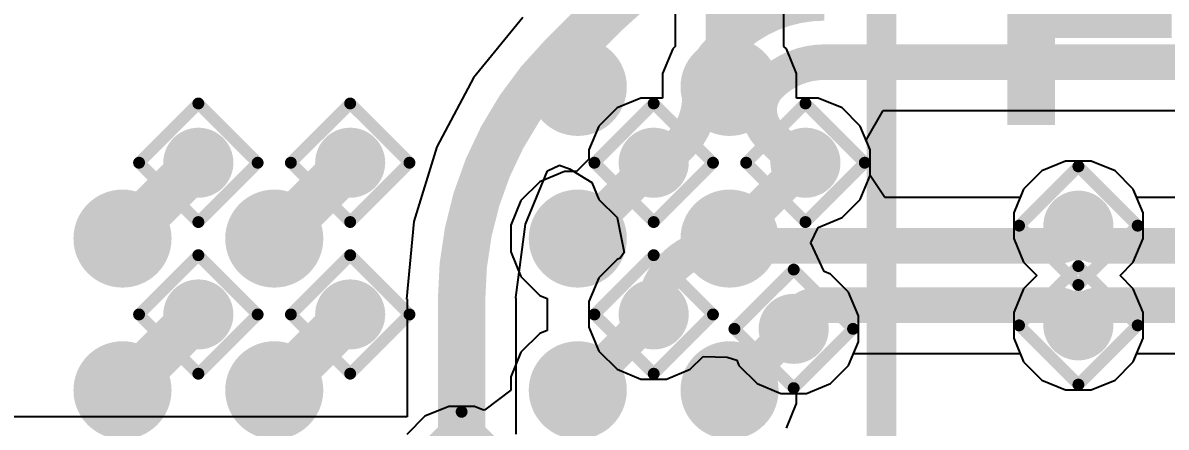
# Model space of a CAD drawing. Header units: inches. Extents: x -0.2 to 17.4, y -0.2 to 2.6.
# Drawn here: x 1.021 to 1.2138, y 0.2724 to 0.3406 of the extents above; entities that cross this region are included whole.
import ezdxf

# ---------------------------------------------------------------- set-up
doc = ezdxf.new("R2010")
doc.units = ezdxf.units.IN
doc.header["$MEASUREMENT"] = 0
for name, color, linetype in [('Bottom Layer', 5, 'Continuous'), ('Drill Drawing', 1, 'Continuous'), ('Top Layer', 1, 'Continuous'), ('Top Overlay', 2, 'Continuous'), ('Top Paste', 8, 'Continuous'), ('Top Solder', 216, 'Continuous'), ('Via Holes', 16, 'Continuous')]:
    doc.layers.add(name, color=color, linetype=linetype)
doc.styles.add('Arial_Bold', font='', dxfattribs={"height": 0.2})
doc.styles.get('Arial_Bold').set_extended_font_data('Arial', bold=True)

# ---------------------------------------------------------------- blocks, each defined once
blk = doc.blocks.new('TC358870XBG_17')
at = {"layer": 'Top Layer'}
h = blk.add_hatch(color=1, dxfattribs=at)
edge = h.paths.add_edge_path()
edge.add_arc((0.08957, 0.06398), 0.0063, 0, 360)
h = blk.add_hatch(color=1, dxfattribs=at)
edge = h.paths.add_edge_path()
edge.add_arc((0.11516, 0.06398), 0.0063, 0, 360)
h = blk.add_hatch(color=1, dxfattribs=at)
edge = h.paths.add_edge_path()
edge.add_arc((0.0128, 0.03839), 0.0063, 0, 360)
h = blk.add_hatch(color=1, dxfattribs=at)
edge = h.paths.add_edge_path()
edge.add_arc((0.03839, 0.03839), 0.0063, 0, 360)
h = blk.add_hatch(color=1, dxfattribs=at)
edge = h.paths.add_edge_path()
edge.add_arc((0.08957, 0.03839), 0.0063, 0, 360)
h = blk.add_hatch(color=1, dxfattribs=at)
edge = h.paths.add_edge_path()
edge.add_arc((0.11516, 0.03839), 0.0063, 0, 360)
h = blk.add_hatch(color=1, dxfattribs=at)
edge = h.paths.add_edge_path()
edge.add_arc((0.0128, 0.0128), 0.0063, 0, 360)
h = blk.add_hatch(color=1, dxfattribs=at)
edge = h.paths.add_edge_path()
edge.add_arc((0.03839, 0.0128), 0.0063, 0, 360)
h = blk.add_hatch(color=1, dxfattribs=at)
edge = h.paths.add_edge_path()
edge.add_arc((0.08957, 0.0128), 0.0063, 0, 360)
h = blk.add_hatch(color=1, dxfattribs=at)
edge = h.paths.add_edge_path()
edge.add_arc((0.11516, 0.0128), 0.0063, 0, 360)
at = {"layer": 'Top Paste'}
h = blk.add_hatch(color=8, dxfattribs=at)
edge = h.paths.add_edge_path()
edge.add_arc((0.08957, 0.06398), 0.0063, 0, 360)
h = blk.add_hatch(color=8, dxfattribs=at)
edge = h.paths.add_edge_path()
edge.add_arc((0.11516, 0.06398), 0.0063, 0, 360)
h = blk.add_hatch(color=8, dxfattribs=at)
edge = h.paths.add_edge_path()
edge.add_arc((0.0128, 0.03839), 0.0063, 0, 360)
h = blk.add_hatch(color=8, dxfattribs=at)
edge = h.paths.add_edge_path()
edge.add_arc((0.03839, 0.03839), 0.0063, 0, 360)
h = blk.add_hatch(color=8, dxfattribs=at)
edge = h.paths.add_edge_path()
edge.add_arc((0.08957, 0.03839), 0.0063, 0, 360)
h = blk.add_hatch(color=8, dxfattribs=at)
edge = h.paths.add_edge_path()
edge.add_arc((0.11516, 0.03839), 0.0063, 0, 360)
h = blk.add_hatch(color=8, dxfattribs=at)
edge = h.paths.add_edge_path()
edge.add_arc((0.0128, 0.0128), 0.0063, 0, 360)
h = blk.add_hatch(color=8, dxfattribs=at)
edge = h.paths.add_edge_path()
edge.add_arc((0.03839, 0.0128), 0.0063, 0, 360)
h = blk.add_hatch(color=8, dxfattribs=at)
edge = h.paths.add_edge_path()
edge.add_arc((0.08957, 0.0128), 0.0063, 0, 360)
h = blk.add_hatch(color=8, dxfattribs=at)
edge = h.paths.add_edge_path()
edge.add_arc((0.11516, 0.0128), 0.0063, 0, 360)
at = {"layer": 'Top Solder'}
h = blk.add_hatch(color=216, dxfattribs=at)
edge = h.paths.add_edge_path()
edge.add_arc((0.08957, 0.06398), 0.00827, 0, 360)
h = blk.add_hatch(color=216, dxfattribs=at)
edge = h.paths.add_edge_path()
edge.add_arc((0.11516, 0.06398), 0.00827, 0, 360)
h = blk.add_hatch(color=216, dxfattribs=at)
edge = h.paths.add_edge_path()
edge.add_arc((0.0128, 0.03839), 0.00827, 0, 360)
h = blk.add_hatch(color=216, dxfattribs=at)
edge = h.paths.add_edge_path()
edge.add_arc((0.03839, 0.03839), 0.00827, 0, 360)
h = blk.add_hatch(color=216, dxfattribs=at)
edge = h.paths.add_edge_path()
edge.add_arc((0.08957, 0.03839), 0.00827, 0, 360)
h = blk.add_hatch(color=216, dxfattribs=at)
edge = h.paths.add_edge_path()
edge.add_arc((0.11516, 0.03839), 0.00827, 0, 360)
h = blk.add_hatch(color=216, dxfattribs=at)
edge = h.paths.add_edge_path()
edge.add_arc((0.0128, 0.0128), 0.00827, 0, 360)
h = blk.add_hatch(color=216, dxfattribs=at)
edge = h.paths.add_edge_path()
edge.add_arc((0.03839, 0.0128), 0.00827, 0, 360)
h = blk.add_hatch(color=216, dxfattribs=at)
edge = h.paths.add_edge_path()
edge.add_arc((0.08957, 0.0128), 0.00827, 0, 360)
h = blk.add_hatch(color=216, dxfattribs=at)
edge = h.paths.add_edge_path()
edge.add_arc((0.11516, 0.0128), 0.00827, 0, 360)
at = {"layer": 'Top Overlay'}
blk.add_lwpolyline([(0.1408, -0.1408, 0.005, 0.005, 0), (0.1408, 0.1408, 0.005, 0.005, 0)], format="xyseb", dxfattribs=at)

msp = doc.modelspace()

# ---------------------------------------------------------------- hatches: boundary and pattern name
at = {"layer": 'Bottom Layer'}
h = msp.add_hatch(color=5, dxfattribs=at)
edge = h.paths.add_edge_path()
edge.add_arc((1.05061, 0.31703), 0.00591, 0, 360)
h = msp.add_hatch(color=5, dxfattribs=at)
edge = h.paths.add_edge_path()
edge.add_arc((1.07621, 0.31703), 0.00591, 0, 360)
h = msp.add_hatch(color=5, dxfattribs=at)
edge = h.paths.add_edge_path()
edge.add_arc((1.12739, 0.31703), 0.00591, 0, 360)
h = msp.add_hatch(color=5, dxfattribs=at)
edge = h.paths.add_edge_path()
edge.add_arc((1.15298, 0.31703), 0.00591, 0, 360)
h = msp.add_hatch(color=5, dxfattribs=at)
edge = h.paths.add_edge_path()
edge.add_arc((1.199, 0.30641), 0.00591, 0, 360)
h = msp.add_hatch(color=5, dxfattribs=at)
edge = h.paths.add_edge_path()
edge.add_arc((1.05061, 0.29143), 0.00591, 0, 360)
h = msp.add_hatch(color=5, dxfattribs=at)
edge = h.paths.add_edge_path()
edge.add_arc((1.07621, 0.29143), 0.00591, 0, 360)
h = msp.add_hatch(color=5, dxfattribs=at)
edge = h.paths.add_edge_path()
edge.add_arc((1.12739, 0.29143), 0.00591, 0, 360)
h = msp.add_hatch(color=5, dxfattribs=at)
edge = h.paths.add_edge_path()
edge.add_arc((1.199, 0.28959), 0.00591, 0, 360)
h = msp.add_hatch(color=5, dxfattribs=at)
edge = h.paths.add_edge_path()
edge.add_arc((1.151, 0.289), 0.00591, 0, 360)
at = {"layer": 'Top Layer'}
h = msp.add_hatch(color=1, dxfattribs=at)
edge = h.paths.add_edge_path()
edge.add_arc((1.05061, 0.31703), 0.00591, 0, 360)
h = msp.add_hatch(color=1, dxfattribs=at)
edge = h.paths.add_edge_path()
edge.add_arc((1.07621, 0.31703), 0.00591, 0, 360)
h = msp.add_hatch(color=1, dxfattribs=at)
edge = h.paths.add_edge_path()
edge.add_arc((1.12739, 0.31703), 0.00591, 0, 360)
h = msp.add_hatch(color=1, dxfattribs=at)
edge = h.paths.add_edge_path()
edge.add_arc((1.15298, 0.31703), 0.00591, 0, 360)
h = msp.add_hatch(color=1, dxfattribs=at)
edge = h.paths.add_edge_path()
edge.add_arc((1.199, 0.30641), 0.00591, 0, 360)
h = msp.add_hatch(color=1, dxfattribs=at)
edge = h.paths.add_edge_path()
edge.add_arc((1.05061, 0.29143), 0.00591, 0, 360)
h = msp.add_hatch(color=1, dxfattribs=at)
edge = h.paths.add_edge_path()
edge.add_arc((1.07621, 0.29143), 0.00591, 0, 360)
h = msp.add_hatch(color=1, dxfattribs=at)
edge = h.paths.add_edge_path()
edge.add_arc((1.12739, 0.29143), 0.00591, 0, 360)
h = msp.add_hatch(color=1, dxfattribs=at)
edge = h.paths.add_edge_path()
edge.add_arc((1.199, 0.28959), 0.00591, 0, 360)
h = msp.add_hatch(color=1, dxfattribs=at)
edge = h.paths.add_edge_path()
edge.add_arc((1.151, 0.289), 0.00591, 0, 360)
at = {"layer": 'Via Holes'}
h = msp.add_hatch(color=7, dxfattribs=at)
edge = h.paths.add_edge_path()
edge.add_arc((1.05061, 0.31703), 0.00394, 0, 360)
h = msp.add_hatch(color=7, dxfattribs=at)
edge = h.paths.add_edge_path()
edge.add_arc((1.07621, 0.31703), 0.00394, 0, 360)
h = msp.add_hatch(color=7, dxfattribs=at)
edge = h.paths.add_edge_path()
edge.add_arc((1.12739, 0.31703), 0.00394, 0, 360)
h = msp.add_hatch(color=7, dxfattribs=at)
edge = h.paths.add_edge_path()
edge.add_arc((1.15298, 0.31703), 0.00394, 0, 360)
h = msp.add_hatch(color=7, dxfattribs=at)
edge = h.paths.add_edge_path()
edge.add_arc((1.199, 0.30641), 0.00394, 0, 360)
h = msp.add_hatch(color=7, dxfattribs=at)
edge = h.paths.add_edge_path()
edge.add_arc((1.05061, 0.29143), 0.00394, 0, 360)
h = msp.add_hatch(color=7, dxfattribs=at)
edge = h.paths.add_edge_path()
edge.add_arc((1.07621, 0.29143), 0.00394, 0, 360)
h = msp.add_hatch(color=7, dxfattribs=at)
edge = h.paths.add_edge_path()
edge.add_arc((1.12739, 0.29143), 0.00394, 0, 360)
h = msp.add_hatch(color=7, dxfattribs=at)
edge = h.paths.add_edge_path()
edge.add_arc((1.199, 0.28959), 0.00394, 0, 360)
h = msp.add_hatch(color=7, dxfattribs=at)
edge = h.paths.add_edge_path()
edge.add_arc((1.151, 0.289), 0.00394, 0, 360)

# ---------------------------------------------------------------- linework, layer by layer
at = {"layer": 'Bottom Layer'}
for p, q in [((1.10535, 0.34153), (1.09701, 0.33137)), ((1.09701, 0.33137), (1.0908, 0.31974)), ((1.1632, 0.32084), (1.16611, 0.32584)), ((1.16611, 0.32584), (1.322, 0.32584)), ((1.16388, 0.31919), (1.1632, 0.32084)), ((1.0908, 0.31974), (1.08697, 0.30712)), ((1.16388, 0.31486), (1.16388, 0.31919)), ((1.10948, 0.31566), (1.11148, 0.31661)), ((1.11148, 0.31661), (1.11321, 0.31601)), ((1.19683, 0.31731), (1.19282, 0.31565)), ((1.20117, 0.31731), (1.19683, 0.31731)), ((1.20518, 0.31565), (1.20117, 0.31731)), ((1.10575, 0.30664), (1.10948, 0.31566)), ((1.11321, 0.31601), (1.11697, 0.31368)), ((1.16635, 0.31116), (1.16388, 0.31486)), ((1.19282, 0.31565), (1.18975, 0.31258)), ((1.20825, 0.31258), (1.20518, 0.31565)), ((1.11697, 0.31368), (1.11814, 0.31085)), ((1.18975, 0.31258), (1.18916, 0.31116)), ((1.20991, 0.30857), (1.20825, 0.31258)), ((1.11814, 0.31085), (1.12121, 0.30778)), ((1.18916, 0.31116), (1.16635, 0.31116)), ((1.20991, 0.30424), (1.20991, 0.30857)), ((1.08697, 0.30712), (1.08568, 0.29399)), ((1.10412, 0.29428), (1.10575, 0.30664)), ((1.12121, 0.30778), (1.1224, 0.30188)), ((1.20825, 0.30023), (1.20991, 0.30424)), ((1.12175, 0.3009), (1.12121, 0.30068)), ((1.1224, 0.30188), (1.12175, 0.3009)), ((1.12121, 0.30068), (1.11814, 0.29761)), ((1.20602, 0.298), (1.20825, 0.30023)), ((1.11814, 0.29761), (1.11648, 0.2936)), ((1.20825, 0.29577), (1.20602, 0.298)), ((1.20991, 0.29176), (1.20825, 0.29577)), ((1.08568, 0.29399), (1.08582, 0.29399)), ((1.08582, 0.29399), (1.08582, 0.27418)), ((1.10418, 0.29399), (1.10412, 0.29428)), ((1.10418, 0.27125), (1.10418, 0.29399)), ((1.11648, 0.2936), (1.11648, 0.28926)), ((1.20991, 0.28743), (1.20991, 0.29176)), ((1.11648, 0.28926), (1.11814, 0.28526)), ((1.20825, 0.28342), (1.20991, 0.28743)), ((1.11814, 0.28526), (1.12121, 0.28219)), ((1.13356, 0.28219), (1.13571, 0.28434)), ((1.13571, 0.28434), (1.13976, 0.28423)), ((1.13976, 0.28423), (1.1414, 0.28369)), ((1.1414, 0.28369), (1.14175, 0.28282)), ((1.16025, 0.28282), (1.16108, 0.28484)), ((1.16108, 0.28484), (1.18916, 0.28484)), ((1.18916, 0.28484), (1.18975, 0.28342)), ((1.18975, 0.28342), (1.19282, 0.28035)), ((1.20518, 0.28035), (1.20825, 0.28342)), ((1.12121, 0.28219), (1.12522, 0.28053)), ((1.12956, 0.28053), (1.13356, 0.28219)), ((1.14175, 0.28282), (1.14482, 0.27975)), ((1.15718, 0.27975), (1.16025, 0.28282)), ((1.12522, 0.28053), (1.12956, 0.28053)), ((1.14482, 0.27975), (1.14883, 0.27809)), ((1.15317, 0.27809), (1.15718, 0.27975)), ((1.19282, 0.28035), (1.19683, 0.27869)), ((1.20117, 0.27869), (1.20518, 0.28035)), ((1.14883, 0.27809), (1.15317, 0.27809)), ((1.19683, 0.27869), (1.20117, 0.27869)), ((1.08582, 0.27418), (0.96908, 0.27418))]:
    msp.add_line(p, q, dxfattribs=at)
for points in [[(1.11932, 0.34232, 0.008, 0.008, -0.198912), (1.162, 0.36, 0.008, 0.008, 0)], [(1.11195, 0.33495, 0.008, 0.008, 0), (1.11932, 0.34232, 0.008, 0.008, 0)], [(1.13989, 0.33726, 0.006, 0.006, -0.198912), (1.15615, 0.344, 0.006, 0.006, 0)], [(1.1384, 0.33578, 0.006, 0.006, 0), (1.13989, 0.33726, 0.006, 0.006, 0)], [(1.095, 0.29399, 0.008, 0.008, -0.198732), (1.11195, 0.33495, 0.008, 0.008, 0)], [(1.13518, 0.328, 0.006, 0.006, -0.198652), (1.1384, 0.33577, 0.006, 0.006, 0)], [(1.1384, 0.33577, 0.006, 0.006, 0), (1.1384, 0.33578, 0.006, 0.006, 0)], [(1.1384, 0.33577, 0.006, 0.006, -0.00025), (1.1384, 0.33578, 0.006, 0.006, 0)], [(1.14694, 0.33017, 0.006, 0.006, -0.198912), (1.15618, 0.334, 0.006, 0.006, 0)], [(1.15618, 0.334, 0.006, 0.006, 0), (1.322, 0.334, 0.006, 0.006, 0)], [(1.14518, 0.32593, 0.006, 0.006, -0.198912), (1.14694, 0.33017, 0.006, 0.006, 0)], [(1.13518, 0.328, 0.006, 0.006, -0.198912), (1.13196, 0.32022, 0.006, 0.006, 0)], [(1.14694, 0.32169, 0.006, 0.006, -0.198912), (1.14518, 0.32593, 0.006, 0.006, 0)], [(1.14694, 0.32169, 0.006, 0.006, 0), (1.15063, 0.318, 0.006, 0.006, 0)], [(1.12973, 0.318, 0.006, 0.006, 0), (1.13196, 0.32022, 0.006, 0.006, 0)], [(1.12973, 0.318, 0.006, 0.006, -0.198912), (1.12739, 0.31703, 0.006, 0.006, 0)], [(1.15298, 0.31703, 0.006, 0.006, -0.198912), (1.15063, 0.318, 0.006, 0.006, 0)], [(1.199, 0.30641, 0.006, 0.006, -0.414214), (1.19559, 0.303, 0.006, 0.006, 0)], [(1.12739, 0.29143, 0.006, 0.006, -0.414214), (1.13895, 0.303, 0.006, 0.006, 0)], [(1.13895, 0.303, 0.006, 0.006, 0), (1.19559, 0.303, 0.006, 0.006, 0)], [(1.095, 0.265, 0.008, 0.008, 0), (1.095, 0.29399, 0.008, 0.008, 0)], [(1.151, 0.289, 0.006, 0.006, -0.414214), (1.155, 0.293, 0.006, 0.006, 0)], [(1.155, 0.293, 0.006, 0.006, 0), (1.19559, 0.293, 0.006, 0.006, 0)], [(1.19559, 0.293, 0.006, 0.006, -0.414214), (1.199, 0.28959, 0.006, 0.006, 0)]]:
    msp.add_lwpolyline(points, format="xyseb", dxfattribs=at)
for points in [[(1.11732, 0.34232, 0.004, 0.004, 1), (1.12132, 0.34232, 0.004, 0.004, 1)], [(1.11732, 0.34232, 0.004, 0.004, 1), (1.12132, 0.34232, 0.004, 0.004, 1)], [(1.13839, 0.33726, 0.003, 0.003, 1), (1.14139, 0.33726, 0.003, 0.003, 1)], [(1.13839, 0.33726, 0.003, 0.003, 1), (1.14139, 0.33726, 0.003, 0.003, 1)], [(1.10995, 0.33495, 0.004, 0.004, 1), (1.11395, 0.33495, 0.004, 0.004, 1)], [(1.10995, 0.33495, 0.004, 0.004, 1), (1.11395, 0.33495, 0.004, 0.004, 1)], [(1.1369, 0.33578, 0.003, 0.003, 1), (1.1399, 0.33578, 0.003, 0.003, 1)], [(1.1369, 0.33578, 0.003, 0.003, 1), (1.1399, 0.33578, 0.003, 0.003, 1)], [(1.1369, 0.33578, 0.003, 0.003, 1), (1.1399, 0.33578, 0.003, 0.003, 1)], [(1.1369, 0.33577, 0.003, 0.003, 1), (1.1399, 0.33577, 0.003, 0.003, 1)], [(1.1369, 0.33577, 0.003, 0.003, 1), (1.1399, 0.33577, 0.003, 0.003, 1)], [(1.1369, 0.33577, 0.003, 0.003, 1), (1.1399, 0.33577, 0.003, 0.003, 1)], [(1.15468, 0.334, 0.003, 0.003, 1), (1.15768, 0.334, 0.003, 0.003, 1)], [(1.15468, 0.334, 0.003, 0.003, 1), (1.15768, 0.334, 0.003, 0.003, 1)], [(1.14544, 0.33017, 0.003, 0.003, 1), (1.14844, 0.33017, 0.003, 0.003, 1)], [(1.14544, 0.33017, 0.003, 0.003, 1), (1.14844, 0.33017, 0.003, 0.003, 1)], [(1.13368, 0.328, 0.003, 0.003, 1), (1.13668, 0.328, 0.003, 0.003, 1)], [(1.13368, 0.328, 0.003, 0.003, 1), (1.13668, 0.328, 0.003, 0.003, 1)], [(1.14368, 0.32593, 0.003, 0.003, 1), (1.14668, 0.32593, 0.003, 0.003, 1)], [(1.14368, 0.32593, 0.003, 0.003, 1), (1.14668, 0.32593, 0.003, 0.003, 1)], [(1.14544, 0.32169, 0.003, 0.003, 1), (1.14844, 0.32169, 0.003, 0.003, 1)], [(1.14544, 0.32169, 0.003, 0.003, 1), (1.14844, 0.32169, 0.003, 0.003, 1)], [(1.13046, 0.32022, 0.003, 0.003, 1), (1.13346, 0.32022, 0.003, 0.003, 1)], [(1.13046, 0.32022, 0.003, 0.003, 1), (1.13346, 0.32022, 0.003, 0.003, 1)], [(1.12589, 0.31703, 0.003, 0.003, 1), (1.12889, 0.31703, 0.003, 0.003, 1)], [(1.12823, 0.318, 0.003, 0.003, 1), (1.13123, 0.318, 0.003, 0.003, 1)], [(1.12823, 0.318, 0.003, 0.003, 1), (1.13123, 0.318, 0.003, 0.003, 1)], [(1.14913, 0.318, 0.003, 0.003, 1), (1.15213, 0.318, 0.003, 0.003, 1)], [(1.14913, 0.318, 0.003, 0.003, 1), (1.15213, 0.318, 0.003, 0.003, 1)], [(1.15148, 0.31703, 0.003, 0.003, 1), (1.15448, 0.31703, 0.003, 0.003, 1)], [(1.1975, 0.30641, 0.003, 0.003, 1), (1.2005, 0.30641, 0.003, 0.003, 1)], [(1.13745, 0.303, 0.003, 0.003, 1), (1.14045, 0.303, 0.003, 0.003, 1)], [(1.13745, 0.303, 0.003, 0.003, 1), (1.14045, 0.303, 0.003, 0.003, 1)], [(1.19409, 0.303, 0.003, 0.003, 1), (1.19709, 0.303, 0.003, 0.003, 1)], [(1.19409, 0.303, 0.003, 0.003, 1), (1.19709, 0.303, 0.003, 0.003, 1)], [(1.093, 0.29399, 0.004, 0.004, 1), (1.097, 0.29399, 0.004, 0.004, 1)], [(1.093, 0.29399, 0.004, 0.004, 1), (1.097, 0.29399, 0.004, 0.004, 1)], [(1.1535, 0.293, 0.003, 0.003, 1), (1.1565, 0.293, 0.003, 0.003, 1)], [(1.1535, 0.293, 0.003, 0.003, 1), (1.1565, 0.293, 0.003, 0.003, 1)], [(1.19409, 0.293, 0.003, 0.003, 1), (1.19709, 0.293, 0.003, 0.003, 1)], [(1.19409, 0.293, 0.003, 0.003, 1), (1.19709, 0.293, 0.003, 0.003, 1)], [(1.12589, 0.29143, 0.003, 0.003, 1), (1.12889, 0.29143, 0.003, 0.003, 1)], [(1.1495, 0.289, 0.003, 0.003, 1), (1.1525, 0.289, 0.003, 0.003, 1)], [(1.1975, 0.28959, 0.003, 0.003, 1), (1.2005, 0.28959, 0.003, 0.003, 1)]]:
    msp.add_lwpolyline(points, format="xyseb", close=True, dxfattribs=at)
at = {"layer": 'Drill Drawing'}
for points in [[(1.04061, 0.31703, 0.002, 0.002, 0), (1.05061, 0.32703, 0.002, 0.002, 0)], [(1.05061, 0.32703, 0.002, 0.002, 0), (1.06061, 0.31703, 0.002, 0.002, 0)], [(1.06621, 0.31703, 0.002, 0.002, 0), (1.07621, 0.32703, 0.002, 0.002, 0)], [(1.07621, 0.32703, 0.002, 0.002, 0), (1.08621, 0.31703, 0.002, 0.002, 0)], [(1.11739, 0.31703, 0.002, 0.002, 0), (1.12739, 0.32703, 0.002, 0.002, 0)], [(1.12739, 0.32703, 0.002, 0.002, 0), (1.13739, 0.31703, 0.002, 0.002, 0)], [(1.14298, 0.31703, 0.002, 0.002, 0), (1.15298, 0.32703, 0.002, 0.002, 0)], [(1.15298, 0.32703, 0.002, 0.002, 0), (1.16298, 0.31703, 0.002, 0.002, 0)], [(1.04061, 0.31703, 0.002, 0.002, 0), (1.05061, 0.30702, 0.002, 0.002, 0)], [(1.05061, 0.30702, 0.002, 0.002, 0), (1.06061, 0.31703, 0.002, 0.002, 0)], [(1.06621, 0.31703, 0.002, 0.002, 0), (1.07621, 0.30702, 0.002, 0.002, 0)], [(1.07621, 0.30702, 0.002, 0.002, 0), (1.08621, 0.31703, 0.002, 0.002, 0)], [(1.11739, 0.31703, 0.002, 0.002, 0), (1.12739, 0.30702, 0.002, 0.002, 0)], [(1.12739, 0.30702, 0.002, 0.002, 0), (1.13739, 0.31703, 0.002, 0.002, 0)], [(1.14298, 0.31703, 0.002, 0.002, 0), (1.15298, 0.30702, 0.002, 0.002, 0)], [(1.15298, 0.30702, 0.002, 0.002, 0), (1.16298, 0.31703, 0.002, 0.002, 0)], [(1.189, 0.30641, 0.002, 0.002, 0), (1.199, 0.31641, 0.002, 0.002, 0)], [(1.199, 0.31641, 0.002, 0.002, 0), (1.209, 0.30641, 0.002, 0.002, 0)], [(1.189, 0.30641, 0.002, 0.002, 0), (1.199, 0.29641, 0.002, 0.002, 0)], [(1.199, 0.29641, 0.002, 0.002, 0), (1.209, 0.30641, 0.002, 0.002, 0)], [(1.04061, 0.29143, 0.002, 0.002, 0), (1.05061, 0.30143, 0.002, 0.002, 0)], [(1.05061, 0.30143, 0.002, 0.002, 0), (1.06061, 0.29143, 0.002, 0.002, 0)], [(1.06621, 0.29143, 0.002, 0.002, 0), (1.07621, 0.30143, 0.002, 0.002, 0)], [(1.07621, 0.30143, 0.002, 0.002, 0), (1.08621, 0.29143, 0.002, 0.002, 0)], [(1.11739, 0.29143, 0.002, 0.002, 0), (1.12739, 0.30143, 0.002, 0.002, 0)], [(1.12739, 0.30143, 0.002, 0.002, 0), (1.13739, 0.29143, 0.002, 0.002, 0)], [(1.141, 0.289, 0.002, 0.002, 0), (1.151, 0.299, 0.002, 0.002, 0)], [(1.151, 0.299, 0.002, 0.002, 0), (1.161, 0.289, 0.002, 0.002, 0)], [(1.189, 0.28959, 0.002, 0.002, 0), (1.199, 0.29959, 0.002, 0.002, 0)], [(1.199, 0.29959, 0.002, 0.002, 0), (1.209, 0.28959, 0.002, 0.002, 0)], [(1.04061, 0.29143, 0.002, 0.002, 0), (1.05061, 0.28143, 0.002, 0.002, 0)], [(1.05061, 0.28143, 0.002, 0.002, 0), (1.06061, 0.29143, 0.002, 0.002, 0)], [(1.06621, 0.29143, 0.002, 0.002, 0), (1.07621, 0.28143, 0.002, 0.002, 0)], [(1.07621, 0.28143, 0.002, 0.002, 0), (1.08621, 0.29143, 0.002, 0.002, 0)], [(1.11739, 0.29143, 0.002, 0.002, 0), (1.12739, 0.28143, 0.002, 0.002, 0)], [(1.12739, 0.28143, 0.002, 0.002, 0), (1.13739, 0.29143, 0.002, 0.002, 0)], [(1.141, 0.289, 0.002, 0.002, 0), (1.151, 0.279, 0.002, 0.002, 0)], [(1.151, 0.279, 0.002, 0.002, 0), (1.161, 0.289, 0.002, 0.002, 0)], [(1.189, 0.28959, 0.002, 0.002, 0), (1.199, 0.27959, 0.002, 0.002, 0)], [(1.199, 0.27959, 0.002, 0.002, 0), (1.209, 0.28959, 0.002, 0.002, 0)], [(1.085, 0.265, 0.002, 0.002, 0), (1.095, 0.275, 0.002, 0.002, 0)], [(1.095, 0.275, 0.002, 0.002, 0), (1.105, 0.265, 0.002, 0.002, 0)]]:
    msp.add_lwpolyline(points, format="xyseb", dxfattribs=at)
for points in [[(1.05011, 0.32703, 0.001, 0.001, 1), (1.05111, 0.32703, 0.001, 0.001, 1)], [(1.05011, 0.32703, 0.001, 0.001, 1), (1.05111, 0.32703, 0.001, 0.001, 1)], [(1.07571, 0.32703, 0.001, 0.001, 1), (1.07671, 0.32703, 0.001, 0.001, 1)], [(1.07571, 0.32703, 0.001, 0.001, 1), (1.07671, 0.32703, 0.001, 0.001, 1)], [(1.12689, 0.32703, 0.001, 0.001, 1), (1.12789, 0.32703, 0.001, 0.001, 1)], [(1.12689, 0.32703, 0.001, 0.001, 1), (1.12789, 0.32703, 0.001, 0.001, 1)], [(1.15248, 0.32703, 0.001, 0.001, 1), (1.15348, 0.32703, 0.001, 0.001, 1)], [(1.15248, 0.32703, 0.001, 0.001, 1), (1.15348, 0.32703, 0.001, 0.001, 1)], [(1.04011, 0.31703, 0.001, 0.001, 1), (1.04111, 0.31703, 0.001, 0.001, 1)], [(1.04011, 0.31703, 0.001, 0.001, 1), (1.04111, 0.31703, 0.001, 0.001, 1)], [(1.06011, 0.31703, 0.001, 0.001, 1), (1.06111, 0.31703, 0.001, 0.001, 1)], [(1.06011, 0.31703, 0.001, 0.001, 1), (1.06111, 0.31703, 0.001, 0.001, 1)], [(1.06571, 0.31703, 0.001, 0.001, 1), (1.06671, 0.31703, 0.001, 0.001, 1)], [(1.06571, 0.31703, 0.001, 0.001, 1), (1.06671, 0.31703, 0.001, 0.001, 1)], [(1.08571, 0.31703, 0.001, 0.001, 1), (1.08671, 0.31703, 0.001, 0.001, 1)], [(1.08571, 0.31703, 0.001, 0.001, 1), (1.08671, 0.31703, 0.001, 0.001, 1)], [(1.11689, 0.31703, 0.001, 0.001, 1), (1.11789, 0.31703, 0.001, 0.001, 1)], [(1.11689, 0.31703, 0.001, 0.001, 1), (1.11789, 0.31703, 0.001, 0.001, 1)], [(1.13689, 0.31703, 0.001, 0.001, 1), (1.13789, 0.31703, 0.001, 0.001, 1)], [(1.13689, 0.31703, 0.001, 0.001, 1), (1.13789, 0.31703, 0.001, 0.001, 1)], [(1.14248, 0.31703, 0.001, 0.001, 1), (1.14348, 0.31703, 0.001, 0.001, 1)], [(1.14248, 0.31703, 0.001, 0.001, 1), (1.14348, 0.31703, 0.001, 0.001, 1)], [(1.16248, 0.31703, 0.001, 0.001, 1), (1.16348, 0.31703, 0.001, 0.001, 1)], [(1.16248, 0.31703, 0.001, 0.001, 1), (1.16348, 0.31703, 0.001, 0.001, 1)], [(1.1985, 0.31641, 0.001, 0.001, 1), (1.1995, 0.31641, 0.001, 0.001, 1)], [(1.1985, 0.31641, 0.001, 0.001, 1), (1.1995, 0.31641, 0.001, 0.001, 1)], [(1.05011, 0.30702, 0.001, 0.001, 1), (1.05111, 0.30702, 0.001, 0.001, 1)], [(1.05011, 0.30702, 0.001, 0.001, 1), (1.05111, 0.30702, 0.001, 0.001, 1)], [(1.07571, 0.30702, 0.001, 0.001, 1), (1.07671, 0.30702, 0.001, 0.001, 1)], [(1.07571, 0.30702, 0.001, 0.001, 1), (1.07671, 0.30702, 0.001, 0.001, 1)], [(1.12689, 0.30702, 0.001, 0.001, 1), (1.12789, 0.30702, 0.001, 0.001, 1)], [(1.12689, 0.30702, 0.001, 0.001, 1), (1.12789, 0.30702, 0.001, 0.001, 1)], [(1.15248, 0.30702, 0.001, 0.001, 1), (1.15348, 0.30702, 0.001, 0.001, 1)], [(1.15248, 0.30702, 0.001, 0.001, 1), (1.15348, 0.30702, 0.001, 0.001, 1)], [(1.1885, 0.30641, 0.001, 0.001, 1), (1.1895, 0.30641, 0.001, 0.001, 1)], [(1.1885, 0.30641, 0.001, 0.001, 1), (1.1895, 0.30641, 0.001, 0.001, 1)], [(1.2085, 0.30641, 0.001, 0.001, 1), (1.2095, 0.30641, 0.001, 0.001, 1)], [(1.2085, 0.30641, 0.001, 0.001, 1), (1.2095, 0.30641, 0.001, 0.001, 1)], [(1.05011, 0.30143, 0.001, 0.001, 1), (1.05111, 0.30143, 0.001, 0.001, 1)], [(1.05011, 0.30143, 0.001, 0.001, 1), (1.05111, 0.30143, 0.001, 0.001, 1)], [(1.07571, 0.30143, 0.001, 0.001, 1), (1.07671, 0.30143, 0.001, 0.001, 1)], [(1.07571, 0.30143, 0.001, 0.001, 1), (1.07671, 0.30143, 0.001, 0.001, 1)], [(1.12689, 0.30143, 0.001, 0.001, 1), (1.12789, 0.30143, 0.001, 0.001, 1)], [(1.12689, 0.30143, 0.001, 0.001, 1), (1.12789, 0.30143, 0.001, 0.001, 1)], [(1.1505, 0.299, 0.001, 0.001, 1), (1.1515, 0.299, 0.001, 0.001, 1)], [(1.1505, 0.299, 0.001, 0.001, 1), (1.1515, 0.299, 0.001, 0.001, 1)], [(1.1985, 0.29959, 0.001, 0.001, 1), (1.1995, 0.29959, 0.001, 0.001, 1)], [(1.1985, 0.29959, 0.001, 0.001, 1), (1.1995, 0.29959, 0.001, 0.001, 1)], [(1.1985, 0.29641, 0.001, 0.001, 1), (1.1995, 0.29641, 0.001, 0.001, 1)], [(1.1985, 0.29641, 0.001, 0.001, 1), (1.1995, 0.29641, 0.001, 0.001, 1)], [(1.04011, 0.29143, 0.001, 0.001, 1), (1.04111, 0.29143, 0.001, 0.001, 1)], [(1.04011, 0.29143, 0.001, 0.001, 1), (1.04111, 0.29143, 0.001, 0.001, 1)], [(1.06011, 0.29143, 0.001, 0.001, 1), (1.06111, 0.29143, 0.001, 0.001, 1)], [(1.06011, 0.29143, 0.001, 0.001, 1), (1.06111, 0.29143, 0.001, 0.001, 1)], [(1.06571, 0.29143, 0.001, 0.001, 1), (1.06671, 0.29143, 0.001, 0.001, 1)], [(1.06571, 0.29143, 0.001, 0.001, 1), (1.06671, 0.29143, 0.001, 0.001, 1)], [(1.08571, 0.29143, 0.001, 0.001, 1), (1.08671, 0.29143, 0.001, 0.001, 1)], [(1.08571, 0.29143, 0.001, 0.001, 1), (1.08671, 0.29143, 0.001, 0.001, 1)], [(1.11689, 0.29143, 0.001, 0.001, 1), (1.11789, 0.29143, 0.001, 0.001, 1)], [(1.11689, 0.29143, 0.001, 0.001, 1), (1.11789, 0.29143, 0.001, 0.001, 1)], [(1.13689, 0.29143, 0.001, 0.001, 1), (1.13789, 0.29143, 0.001, 0.001, 1)], [(1.13689, 0.29143, 0.001, 0.001, 1), (1.13789, 0.29143, 0.001, 0.001, 1)], [(1.1405, 0.289, 0.001, 0.001, 1), (1.1415, 0.289, 0.001, 0.001, 1)], [(1.1405, 0.289, 0.001, 0.001, 1), (1.1415, 0.289, 0.001, 0.001, 1)], [(1.1605, 0.289, 0.001, 0.001, 1), (1.1615, 0.289, 0.001, 0.001, 1)], [(1.1605, 0.289, 0.001, 0.001, 1), (1.1615, 0.289, 0.001, 0.001, 1)], [(1.1885, 0.28959, 0.001, 0.001, 1), (1.1895, 0.28959, 0.001, 0.001, 1)], [(1.1885, 0.28959, 0.001, 0.001, 1), (1.1895, 0.28959, 0.001, 0.001, 1)], [(1.2085, 0.28959, 0.001, 0.001, 1), (1.2095, 0.28959, 0.001, 0.001, 1)], [(1.2085, 0.28959, 0.001, 0.001, 1), (1.2095, 0.28959, 0.001, 0.001, 1)], [(1.05011, 0.28143, 0.001, 0.001, 1), (1.05111, 0.28143, 0.001, 0.001, 1)], [(1.05011, 0.28143, 0.001, 0.001, 1), (1.05111, 0.28143, 0.001, 0.001, 1)], [(1.07571, 0.28143, 0.001, 0.001, 1), (1.07671, 0.28143, 0.001, 0.001, 1)], [(1.07571, 0.28143, 0.001, 0.001, 1), (1.07671, 0.28143, 0.001, 0.001, 1)], [(1.12689, 0.28143, 0.001, 0.001, 1), (1.12789, 0.28143, 0.001, 0.001, 1)], [(1.12689, 0.28143, 0.001, 0.001, 1), (1.12789, 0.28143, 0.001, 0.001, 1)], [(1.1505, 0.279, 0.001, 0.001, 1), (1.1515, 0.279, 0.001, 0.001, 1)], [(1.1505, 0.279, 0.001, 0.001, 1), (1.1515, 0.279, 0.001, 0.001, 1)], [(1.1985, 0.27959, 0.001, 0.001, 1), (1.1995, 0.27959, 0.001, 0.001, 1)], [(1.1985, 0.27959, 0.001, 0.001, 1), (1.1995, 0.27959, 0.001, 0.001, 1)], [(1.0945, 0.275, 0.001, 0.001, 1), (1.0955, 0.275, 0.001, 0.001, 1)], [(1.0945, 0.275, 0.001, 0.001, 1), (1.0955, 0.275, 0.001, 0.001, 1)]]:
    msp.add_lwpolyline(points, format="xyseb", close=True, dxfattribs=at)
at = {"layer": 'Top Layer'}
for p, q in [((1.131, 0.34562), (1.131, 0.33662)), ((1.14936, 0.33662), (1.14936, 0.34632)), ((1.1306, 0.33622), (1.12888, 0.33207)), ((1.131, 0.33662), (1.1306, 0.33622)), ((1.14976, 0.33622), (1.14936, 0.33662)), ((1.15148, 0.33207), (1.14976, 0.33622)), ((1.12888, 0.33207), (1.12888, 0.32793)), ((1.15148, 0.32793), (1.15148, 0.33207)), ((1.12522, 0.32793), (1.12121, 0.32627)), ((1.12888, 0.32793), (1.12522, 0.32793)), ((1.15515, 0.32793), (1.15148, 0.32793)), ((1.15915, 0.32627), (1.15515, 0.32793)), ((1.12121, 0.32627), (1.11814, 0.3232)), ((1.16222, 0.3232), (1.15915, 0.32627)), ((1.11814, 0.3232), (1.11648, 0.31919)), ((1.16388, 0.31919), (1.16222, 0.3232)), ((1.11648, 0.31919), (1.11648, 0.31765)), ((1.16388, 0.31486), (1.16388, 0.31919)), ((1.11648, 0.31765), (1.11435, 0.31553)), ((1.19683, 0.31731), (1.19282, 0.31565)), ((1.20117, 0.31731), (1.19683, 0.31731)), ((1.20518, 0.31565), (1.20117, 0.31731)), ((1.11234, 0.31553), (1.10819, 0.31381)), ((1.11435, 0.31553), (1.11234, 0.31553)), ((1.16222, 0.31085), (1.16388, 0.31486)), ((1.19282, 0.31565), (1.18975, 0.31258)), ((1.20825, 0.31258), (1.20518, 0.31565)), ((1.10819, 0.31381), (1.10501, 0.31063)), ((1.18975, 0.31258), (1.18809, 0.30857)), ((1.20884, 0.31116), (1.20825, 0.31258)), ((1.10501, 0.31063), (1.10329, 0.30648)), ((1.15915, 0.30778), (1.16222, 0.31085)), ((1.29802, 0.31116), (1.20884, 0.31116)), ((1.18809, 0.30857), (1.18809, 0.30424)), ((1.15515, 0.30612), (1.15915, 0.30778)), ((1.10329, 0.30648), (1.10329, 0.30198)), ((1.1539, 0.30351), (1.15515, 0.30612)), ((1.15614, 0.29868), (1.1539, 0.30351)), ((1.18809, 0.30424), (1.18975, 0.30023)), ((1.10329, 0.30198), (1.10501, 0.29783)), ((1.18975, 0.30023), (1.19198, 0.298)), ((1.10501, 0.29783), (1.10819, 0.29465)), ((1.15718, 0.29825), (1.15614, 0.29868)), ((1.16025, 0.29518), (1.15718, 0.29825)), ((1.19198, 0.298), (1.18975, 0.29577)), ((1.16191, 0.29117), (1.16025, 0.29518)), ((1.18975, 0.29577), (1.18809, 0.29176)), ((1.10819, 0.29465), (1.10942, 0.29414)), ((1.10942, 0.29414), (1.10942, 0.28873)), ((1.16191, 0.28683), (1.16191, 0.29117)), ((1.18809, 0.29176), (1.18809, 0.28743)), ((1.10819, 0.28822), (1.10501, 0.28504)), ((1.10942, 0.28873), (1.10819, 0.28822)), ((1.18809, 0.28743), (1.18975, 0.28342)), ((1.16025, 0.28282), (1.16191, 0.28683)), ((1.10501, 0.28504), (1.10329, 0.28089)), ((1.18975, 0.28342), (1.19282, 0.28035)), ((1.20518, 0.28035), (1.20825, 0.28342)), ((1.20825, 0.28342), (1.20884, 0.28484)), ((1.20884, 0.28484), (1.22598, 0.28484)), ((1.15718, 0.27975), (1.16025, 0.28282)), ((1.10329, 0.28089), (1.10329, 0.27866)), ((1.15317, 0.27809), (1.15718, 0.27975)), ((1.19282, 0.28035), (1.19683, 0.27869)), ((1.20117, 0.27869), (1.20518, 0.28035)), ((1.10329, 0.27866), (1.09889, 0.27533)), ((1.15148, 0.27639), (1.15148, 0.27809)), ((1.15148, 0.27809), (1.15317, 0.27809)), ((1.19683, 0.27869), (1.20117, 0.27869)), ((1.09283, 0.27591), (1.08882, 0.27425)), ((1.09717, 0.27591), (1.09283, 0.27591)), ((1.09867, 0.27528), (1.09717, 0.27591)), ((1.14976, 0.27224), (1.15148, 0.27639)), ((1.08882, 0.27425), (1.08575, 0.27118)), ((1.09889, 0.27533), (1.09867, 0.27528))]:
    msp.add_line(p, q, dxfattribs=at)
for points in [[(1.14018, 0.32982, 0.008, 0.008, 0), (1.14018, 0.35541, 0.008, 0.008, 0)], [(1.03782, 0.30423, 0.008, 0.008, 0), (1.05061, 0.31703, 0.008, 0.008, 0)], [(1.06341, 0.30423, 0.008, 0.008, 0), (1.07621, 0.31703, 0.008, 0.008, 0)], [(1.11459, 0.30423, 0.006, 0.006, 0), (1.12739, 0.31703, 0.006, 0.006, 0)], [(1.14018, 0.30423, 0.006, 0.006, 0), (1.15298, 0.31703, 0.006, 0.006, 0)], [(1.20241, 0.303, 0.006, 0.006, -0.414214), (1.199, 0.30641, 0.006, 0.006, 0)], [(1.20241, 0.303, 0.006, 0.006, 0), (1.3, 0.303, 0.006, 0.006, 0)], [(1.03782, 0.27864, 0.008, 0.008, 0), (1.05061, 0.29143, 0.008, 0.008, 0)], [(1.06341, 0.27864, 0.008, 0.008, 0), (1.07621, 0.29143, 0.008, 0.008, 0)], [(1.199, 0.28959, 0.006, 0.006, -0.414205), (1.20241, 0.293, 0.006, 0.006, 0)], [(1.20241, 0.293, 0.006, 0.006, 0), (1.21048, 0.293, 0.006, 0.006, 0)], [(1.21048, 0.293, 0.006, 0.006, 0), (1.22949, 0.293, 0.006, 0.006, 0)], [(1.11459, 0.27864, 0.006, 0.006, 0), (1.12739, 0.29143, 0.006, 0.006, 0)], [(1.14041, 0.27864, 0.006, 0.006, 0), (1.15077, 0.289, 0.006, 0.006, 0)], [(1.15077, 0.289, 0.006, 0.006, 0), (1.151, 0.289, 0.006, 0.006, 0)], [(1.14018, 0.27864, 0.006, 0.006, 0), (1.14041, 0.27864, 0.006, 0.006, 0)]]:
    msp.add_lwpolyline(points, format="xyseb", dxfattribs=at)
for points in [[(1.13818, 0.32982, 0.004, 0.004, 1), (1.14218, 0.32982, 0.004, 0.004, 1)], [(1.04861, 0.31703, 0.004, 0.004, 1), (1.05261, 0.31703, 0.004, 0.004, 1)], [(1.07421, 0.31703, 0.004, 0.004, 1), (1.07821, 0.31703, 0.004, 0.004, 1)], [(1.12589, 0.31703, 0.003, 0.003, 1), (1.12889, 0.31703, 0.003, 0.003, 1)], [(1.15148, 0.31703, 0.003, 0.003, 1), (1.15448, 0.31703, 0.003, 0.003, 1)], [(1.1975, 0.30641, 0.003, 0.003, 1), (1.2005, 0.30641, 0.003, 0.003, 1)], [(1.03582, 0.30423, 0.004, 0.004, 1), (1.03982, 0.30423, 0.004, 0.004, 1)], [(1.06141, 0.30423, 0.004, 0.004, 1), (1.06541, 0.30423, 0.004, 0.004, 1)], [(1.11309, 0.30423, 0.003, 0.003, 1), (1.11609, 0.30423, 0.003, 0.003, 1)], [(1.13868, 0.30423, 0.003, 0.003, 1), (1.14168, 0.30423, 0.003, 0.003, 1)], [(1.20091, 0.303, 0.003, 0.003, 1), (1.20391, 0.303, 0.003, 0.003, 1)], [(1.20091, 0.303, 0.003, 0.003, 1), (1.20391, 0.303, 0.003, 0.003, 1)], [(1.04861, 0.29143, 0.004, 0.004, 1), (1.05261, 0.29143, 0.004, 0.004, 1)], [(1.07421, 0.29143, 0.004, 0.004, 1), (1.07821, 0.29143, 0.004, 0.004, 1)], [(1.20091, 0.293, 0.003, 0.003, 1), (1.20391, 0.293, 0.003, 0.003, 1)], [(1.20091, 0.293, 0.003, 0.003, 1), (1.20391, 0.293, 0.003, 0.003, 1)], [(1.20898, 0.293, 0.003, 0.003, 1), (1.21198, 0.293, 0.003, 0.003, 1)], [(1.20898, 0.293, 0.003, 0.003, 1), (1.21198, 0.293, 0.003, 0.003, 1)], [(1.12589, 0.29143, 0.003, 0.003, 1), (1.12889, 0.29143, 0.003, 0.003, 1)], [(1.14927, 0.289, 0.003, 0.003, 1), (1.15227, 0.289, 0.003, 0.003, 1)], [(1.14927, 0.289, 0.003, 0.003, 1), (1.15227, 0.289, 0.003, 0.003, 1)], [(1.1495, 0.289, 0.003, 0.003, 1), (1.1525, 0.289, 0.003, 0.003, 1)], [(1.1975, 0.28959, 0.003, 0.003, 1), (1.2005, 0.28959, 0.003, 0.003, 1)], [(1.03582, 0.27864, 0.004, 0.004, 1), (1.03982, 0.27864, 0.004, 0.004, 1)], [(1.06141, 0.27864, 0.004, 0.004, 1), (1.06541, 0.27864, 0.004, 0.004, 1)], [(1.11309, 0.27864, 0.003, 0.003, 1), (1.11609, 0.27864, 0.003, 0.003, 1)], [(1.13868, 0.27864, 0.003, 0.003, 1), (1.14168, 0.27864, 0.003, 0.003, 1)], [(1.13891, 0.27864, 0.003, 0.003, 1), (1.14191, 0.27864, 0.003, 0.003, 1)], [(1.13891, 0.27864, 0.003, 0.003, 1), (1.14191, 0.27864, 0.003, 0.003, 1)]]:
    msp.add_lwpolyline(points, format="xyseb", close=True, dxfattribs=at)

# ---------------------------------------------------------------- block references
msp.add_blockref('TC358870XBG_17', (1.02502, 0.26584))

# ---------------------------------------------------------------- texts
at = {"layer": 'Top Overlay', "style": 'Arial_Bold'}
msp.add_text('FB3', height=0.04, dxfattribs=at).set_placement((1.18329, 0.32338))

doc.saveas('drawing.dxf')
